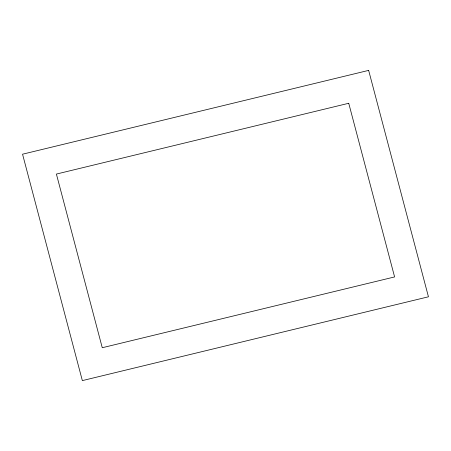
<?xml version="1.0" encoding="UTF-8"?>
<svg xmlns="http://www.w3.org/2000/svg" width="451" height="451" viewBox="0 0 451 451"><rect width="100%" height="100%" fill="white"/><g stroke="black" fill="none" stroke-linecap="round" stroke-linejoin="round"><path stroke-width="0.68" d="M368.653 70.39L22.55 154.203L82.347 380.61L428.45 296.797L368.653 70.39M348.736 103.273L56.398 174.069L102.264 347.727L394.602 276.931L348.736 103.273"/></g></svg>
